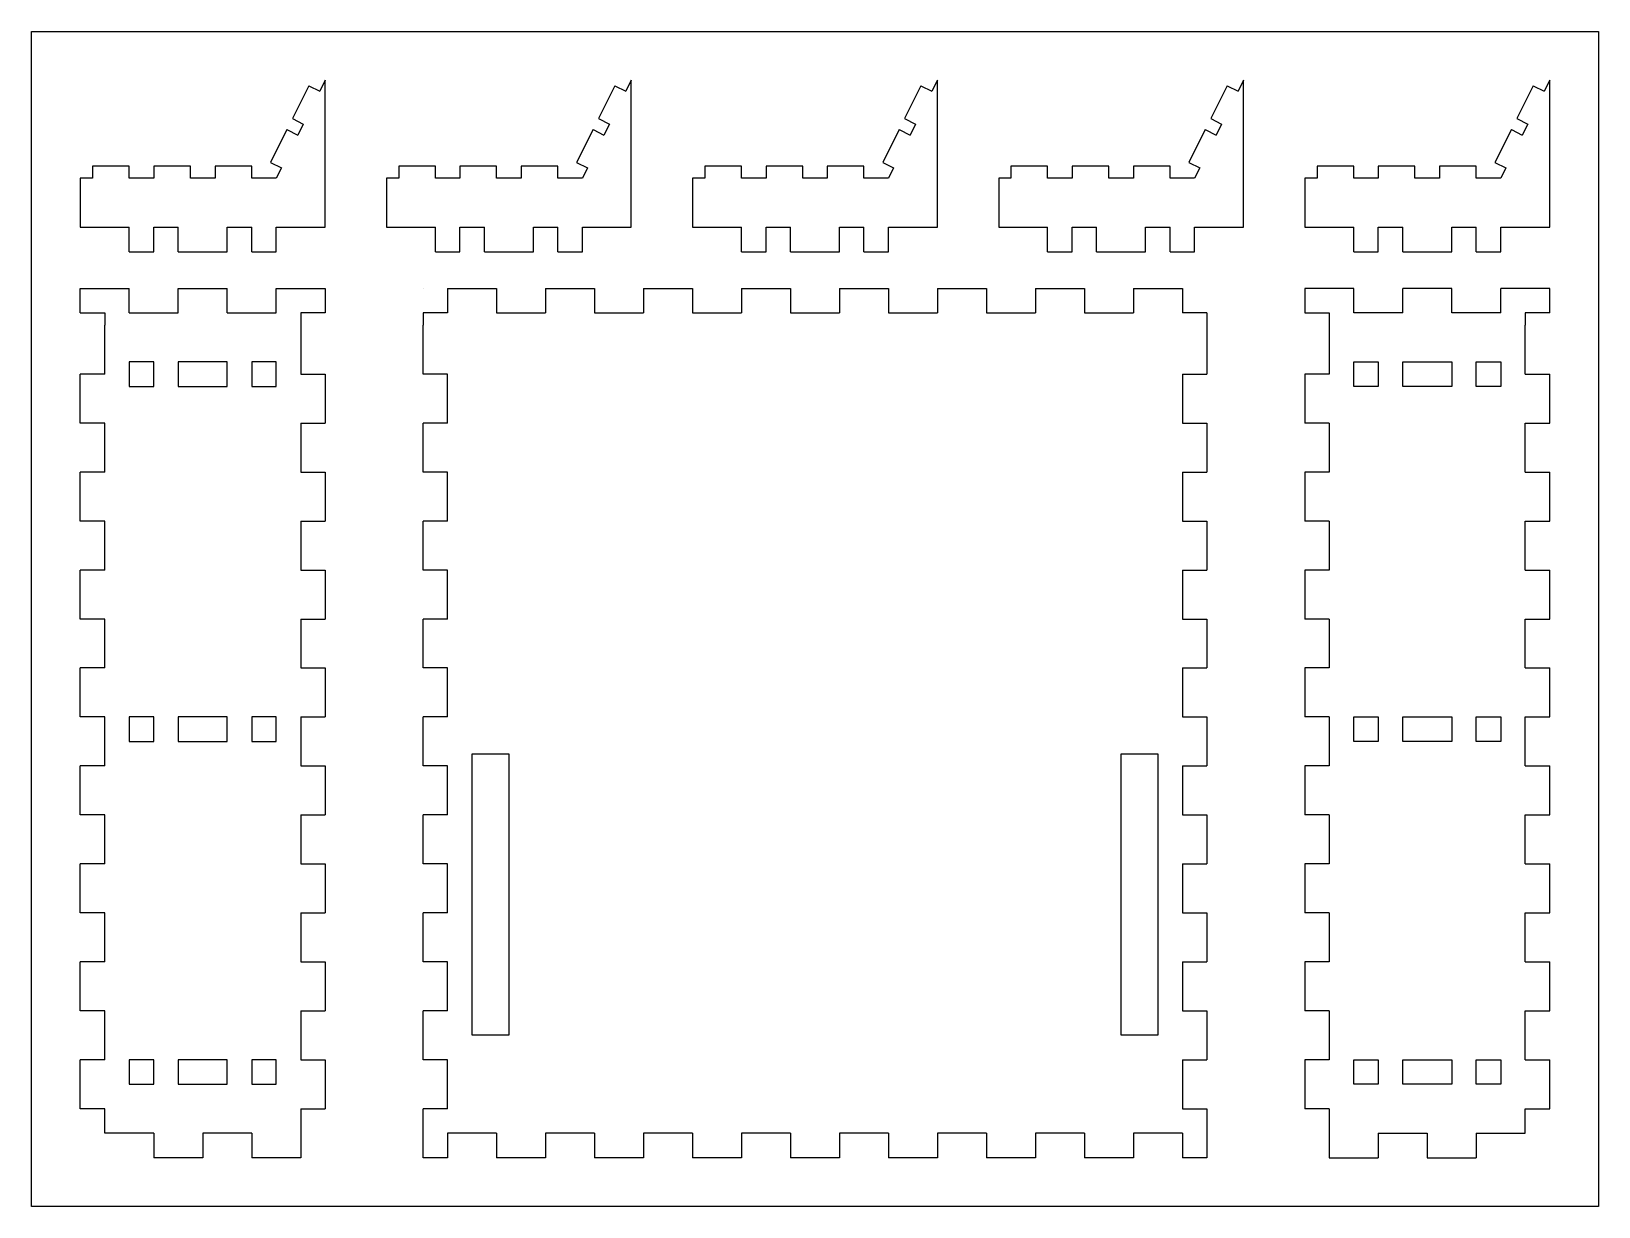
# Model space of a CAD drawing. Header units: inches. Extents: x 0 to 16, y 0 to 12.
import ezdxf

# ---------------------------------------------------------------- set-up
doc = ezdxf.new("R2010")
doc.units = ezdxf.units.IN
doc.header["$MEASUREMENT"] = 0
doc.layers.add('Construction line', color=3, linetype='Continuous')
doc.layers.add('Cut', color=1, linetype='Continuous')

msp = doc.modelspace()

# ---------------------------------------------------------------- linework, layer by layer
at = {"layer": 'Construction line'}
for p, q in [((0, 0), (0, 12)), ((0, 12), (16, 12)), ((16, 12), (16, 0)), ((16, 0), (0, 0)), ((0, 0), (0, 0))]:
    msp.add_line(p, q, dxfattribs=at)
at = {"layer": 'Cut'}
for p, q in [((2.832, 11.444), (2.665, 11.109)), ((2.832, 11.444), (2.944, 11.388)), ((3, 11.5), (2.944, 11.388)), ((3, 10), (3, 11.5)), ((5.957, 11.444), (5.79, 11.109)), ((5.957, 11.444), (6.069, 11.388)), ((6.125, 11.5), (6.069, 11.388)), ((6.125, 10), (6.125, 11.5)), ((9.082, 11.444), (8.915, 11.109)), ((9.082, 11.444), (9.194, 11.388)), ((9.25, 11.5), (9.194, 11.388)), ((9.25, 10), (9.25, 11.5)), ((12.207, 11.444), (12.04, 11.109)), ((12.207, 11.444), (12.319, 11.388)), ((12.375, 11.5), (12.319, 11.388)), ((12.375, 10), (12.375, 11.5)), ((15.332, 11.444), (15.165, 11.109)), ((15.332, 11.444), (15.444, 11.388)), ((15.5, 11.5), (15.444, 11.388)), ((15.5, 10), (15.5, 11.5)), ((2.665, 11.109), (2.776, 11.053)), ((2.776, 11.053), (2.72, 10.941)), ((5.79, 11.109), (5.901, 11.053)), ((5.901, 11.053), (5.845, 10.941)), ((8.915, 11.109), (9.026, 11.053)), ((9.026, 11.053), (8.97, 10.941)), ((12.04, 11.109), (12.151, 11.053)), ((12.151, 11.053), (12.095, 10.941)), ((15.165, 11.109), (15.276, 11.053)), ((15.276, 11.053), (15.22, 10.941)), ((2.609, 10.997), (2.441, 10.661)), ((2.609, 10.997), (2.72, 10.941)), ((5.734, 10.997), (5.566, 10.661)), ((5.734, 10.997), (5.845, 10.941)), ((8.859, 10.997), (8.691, 10.661)), ((8.859, 10.997), (8.97, 10.941)), ((11.984, 10.997), (11.816, 10.661)), ((11.984, 10.997), (12.095, 10.941)), ((15.109, 10.997), (14.941, 10.661)), ((15.109, 10.997), (15.22, 10.941)), ((1, 10.625), (0.625, 10.625)), ((0.625, 10.625), (0.625, 10.5)), ((1, 10.5), (1, 10.625)), ((1.625, 10.625), (1.25, 10.625)), ((1.25, 10.625), (1.25, 10.5)), ((1.625, 10.5), (1.625, 10.625)), ((2.25, 10.625), (1.875, 10.625)), ((1.875, 10.625), (1.875, 10.5)), ((2.25, 10.5), (2.25, 10.625)), ((2.441, 10.661), (2.553, 10.606)), ((2.553, 10.606), (2.5, 10.5)), ((4.125, 10.625), (3.75, 10.625)), ((3.75, 10.625), (3.75, 10.5)), ((4.125, 10.5), (4.125, 10.625)), ((4.75, 10.625), (4.375, 10.625)), ((4.375, 10.625), (4.375, 10.5)), ((4.75, 10.5), (4.75, 10.625)), ((5.375, 10.625), (5, 10.625)), ((5, 10.625), (5, 10.5)), ((5.375, 10.5), (5.375, 10.625)), ((5.566, 10.661), (5.678, 10.606)), ((5.678, 10.606), (5.625, 10.5)), ((7.25, 10.625), (6.875, 10.625)), ((6.875, 10.625), (6.875, 10.5)), ((7.25, 10.5), (7.25, 10.625)), ((7.875, 10.625), (7.5, 10.625)), ((7.5, 10.625), (7.5, 10.5)), ((7.875, 10.5), (7.875, 10.625)), ((8.5, 10.625), (8.125, 10.625)), ((8.125, 10.625), (8.125, 10.5)), ((8.5, 10.5), (8.5, 10.625)), ((8.691, 10.661), (8.803, 10.606)), ((8.803, 10.606), (8.75, 10.5)), ((10.375, 10.625), (10, 10.625)), ((10, 10.625), (10, 10.5)), ((10.375, 10.5), (10.375, 10.625)), ((11, 10.625), (10.625, 10.625)), ((10.625, 10.625), (10.625, 10.5)), ((11, 10.5), (11, 10.625)), ((11.625, 10.625), (11.25, 10.625)), ((11.25, 10.625), (11.25, 10.5)), ((11.625, 10.5), (11.625, 10.625)), ((11.816, 10.661), (11.928, 10.606)), ((11.928, 10.606), (11.875, 10.5)), ((13.5, 10.625), (13.125, 10.625)), ((13.125, 10.625), (13.125, 10.5)), ((13.5, 10.5), (13.5, 10.625)), ((14.125, 10.625), (13.75, 10.625)), ((13.75, 10.625), (13.75, 10.5)), ((14.125, 10.5), (14.125, 10.625)), ((14.75, 10.625), (14.375, 10.625)), ((14.375, 10.625), (14.375, 10.5)), ((14.75, 10.5), (14.75, 10.625)), ((14.941, 10.661), (15.053, 10.606)), ((15.053, 10.606), (15, 10.5)), ((0.5, 10.5), (0.5, 10)), ((0.625, 10.5), (0.5, 10.5)), ((1.25, 10.5), (1, 10.5)), ((1.875, 10.5), (1.625, 10.5)), ((2.5, 10.5), (2.25, 10.5)), ((3.625, 10.5), (3.625, 10)), ((3.75, 10.5), (3.625, 10.5)), ((4.375, 10.5), (4.125, 10.5)), ((5, 10.5), (4.75, 10.5)), ((5.625, 10.5), (5.375, 10.5)), ((6.75, 10.5), (6.75, 10)), ((6.875, 10.5), (6.75, 10.5)), ((7.5, 10.5), (7.25, 10.5)), ((8.125, 10.5), (7.875, 10.5)), ((8.75, 10.5), (8.5, 10.5)), ((9.875, 10.5), (9.875, 10)), ((10, 10.5), (9.875, 10.5)), ((10.625, 10.5), (10.375, 10.5)), ((11.25, 10.5), (11, 10.5)), ((11.875, 10.5), (11.625, 10.5)), ((13, 10.5), (13, 10)), ((13.125, 10.5), (13, 10.5)), ((13.75, 10.5), (13.5, 10.5)), ((14.375, 10.5), (14.125, 10.5)), ((15, 10.5), (14.75, 10.5)), ((0.5, 10), (1, 10)), ((1, 9.75), (1, 10)), ((1.25, 10), (1.5, 10)), ((1.25, 9.75), (1.25, 10)), ((1.5, 9.75), (1.5, 10)), ((2, 10), (2.25, 10)), ((2, 9.75), (2, 10)), ((2.25, 9.75), (2.25, 10)), ((2.5, 10), (3, 10)), ((2.5, 9.75), (2.5, 10)), ((3.625, 10), (4.125, 10)), ((4.125, 9.75), (4.125, 10)), ((4.375, 9.75), (4.375, 10)), ((4.375, 10), (4.625, 10)), ((4.625, 9.75), (4.625, 10)), ((5.125, 9.75), (5.125, 10)), ((5.125, 10), (5.375, 10)), ((5.375, 9.75), (5.375, 10)), ((5.625, 9.75), (5.625, 10)), ((5.625, 10), (6.125, 10)), ((6.75, 10), (7.25, 10)), ((7.25, 9.75), (7.25, 10)), ((7.5, 10), (7.75, 10)), ((7.5, 9.75), (7.5, 10)), ((7.75, 9.75), (7.75, 10)), ((8.25, 10), (8.5, 10)), ((8.25, 9.75), (8.25, 10)), ((8.5, 9.75), (8.5, 10)), ((8.75, 10), (9.25, 10)), ((8.75, 9.75), (8.75, 10)), ((9.875, 10), (10.375, 10)), ((10.375, 9.75), (10.375, 10)), ((10.625, 10), (10.875, 10)), ((10.625, 9.75), (10.625, 10)), ((10.875, 9.75), (10.875, 10)), ((11.375, 10), (11.625, 10)), ((11.375, 9.75), (11.375, 10)), ((11.625, 9.75), (11.625, 10)), ((11.875, 10), (12.375, 10)), ((11.875, 9.75), (11.875, 10)), ((13, 10), (13.5, 10)), ((13.5, 9.75), (13.5, 10)), ((13.75, 10), (14, 10)), ((13.75, 9.75), (13.75, 10)), ((14, 9.75), (14, 10)), ((14.5, 10), (14.75, 10)), ((14.5, 9.75), (14.5, 10)), ((14.75, 9.75), (14.75, 10)), ((15, 10), (15.5, 10)), ((15, 9.75), (15, 10)), ((1, 9.75), (1.25, 9.75)), ((1.5, 9.75), (2, 9.75)), ((2.25, 9.75), (2.5, 9.75)), ((4.125, 9.75), (4.375, 9.75)), ((4.625, 9.75), (5.125, 9.75)), ((5.375, 9.75), (5.625, 9.75)), ((7.25, 9.75), (7.5, 9.75)), ((7.75, 9.75), (8.25, 9.75)), ((8.5, 9.75), (8.75, 9.75)), ((10.375, 9.75), (10.625, 9.75)), ((10.875, 9.75), (11.375, 9.75)), ((11.625, 9.75), (11.875, 9.75)), ((13.5, 9.75), (13.75, 9.75)), ((14, 9.75), (14.5, 9.75)), ((14.75, 9.75), (15, 9.75)), ((0.5, 9.125), (0.5, 9.375)), ((0.5, 9.375), (1, 9.375)), ((1, 9.125), (1, 9.375)), ((1.5, 9.375), (2, 9.375)), ((1.5, 9.125), (1.5, 9.375)), ((2, 9.125), (2, 9.375)), ((2.5, 9.375), (3, 9.375)), ((2.5, 9.125), (2.5, 9.375)), ((3, 9.375), (3, 9.125)), ((4, 9.375), (4, 9.375)), ((4.25, 9.375), (4.75, 9.375)), ((4.25, 9.375), (4.25, 9.125)), ((4.75, 9.375), (4.75, 9.125)), ((5.25, 9.375), (5.75, 9.375)), ((5.25, 9.375), (5.25, 9.125)), ((5.75, 9.375), (5.75, 9.125)), ((6.25, 9.375), (6.75, 9.375)), ((6.25, 9.375), (6.25, 9.125)), ((6.75, 9.375), (6.75, 9.125)), ((7.25, 9.375), (7.75, 9.375)), ((7.25, 9.375), (7.25, 9.125)), ((7.75, 9.375), (7.75, 9.125)), ((8.25, 9.375), (8.75, 9.375)), ((8.25, 9.375), (8.25, 9.125)), ((8.75, 9.375), (8.75, 9.125)), ((9.25, 9.375), (9.75, 9.375)), ((9.25, 9.375), (9.25, 9.125)), ((9.75, 9.375), (9.75, 9.125)), ((10.25, 9.375), (10.75, 9.375)), ((10.25, 9.375), (10.25, 9.125)), ((10.75, 9.375), (10.75, 9.125)), ((11.25, 9.375), (11.75, 9.375)), ((11.25, 9.375), (11.25, 9.125)), ((11.75, 9.375), (11.75, 9.125)), ((13, 9.375), (13, 9.125)), ((13.5, 9.375), (13, 9.375)), ((13.5, 9.125), (13.5, 9.375)), ((14.5, 9.375), (14, 9.375)), ((14, 9.125), (14, 9.375)), ((14.5, 9.125), (14.5, 9.375)), ((15.5, 9.375), (15, 9.375)), ((15, 9.125), (15, 9.375)), ((15.5, 9.125), (15.5, 9.375)), ((0.5, 9.125), (0.75, 9.125)), ((0.75, 9.125), (0.75, 9.125)), ((0.75, 9.125), (0.75, 9)), ((1, 9.125), (1.5, 9.125)), ((2, 9.125), (2.5, 9.125)), ((3, 9.125), (2.75, 9.125)), ((2.75, 9.125), (2.75, 9)), ((4.25, 9.125), (4, 9.125)), ((4, 9.125), (4, 9)), ((4.75, 9.125), (5.25, 9.125)), ((5.75, 9.125), (6.25, 9.125)), ((6.75, 9.125), (7.25, 9.125)), ((7.75, 9.125), (8.25, 9.125)), ((8.75, 9.125), (9.25, 9.125)), ((9.75, 9.125), (10.25, 9.125)), ((10.75, 9.125), (11.25, 9.125)), ((12, 9.125), (11.75, 9.125)), ((12, 9.125), (12, 9)), ((13, 9.125), (13.25, 9.125)), ((13.25, 9.125), (13.25, 9)), ((14, 9.125), (13.5, 9.125)), ((15, 9.125), (14.5, 9.125)), ((15.25, 9.125), (15.25, 9.125)), ((15.5, 9.125), (15.25, 9.125)), ((15.25, 9.125), (15.25, 9)), ((0.75, 8.5), (0.75, 9)), ((2.75, 9), (2.75, 8.5)), ((4, 8.5), (4, 9)), ((12, 9), (12, 8.5)), ((13.25, 9), (13.25, 8.5)), ((15.25, 8.5), (15.25, 9)), ((0.5, 8), (0.5, 8.5)), ((0.75, 8.5), (0.5, 8.5)), ((1, 8.625), (1, 8.375)), ((1.25, 8.625), (1, 8.625)), ((1.25, 8.375), (1.25, 8.625)), ((1.5, 8.625), (1.5, 8.375)), ((2, 8.625), (1.5, 8.625)), ((2, 8.375), (2, 8.625)), ((2.25, 8.625), (2.25, 8.375)), ((2.5, 8.625), (2.25, 8.625)), ((2.5, 8.375), (2.5, 8.625)), ((2.75, 8.5), (3, 8.5)), ((3, 8.5), (3, 8)), ((4.25, 8.5), (4, 8.5)), ((4.25, 8), (4.25, 8.5)), ((11.75, 8.5), (11.75, 8)), ((11.75, 8.5), (12, 8.5)), ((13, 8.5), (13, 8)), ((13.25, 8.5), (13, 8.5)), ((13.5, 8.375), (13.5, 8.625)), ((13.5, 8.625), (13.75, 8.625)), ((13.75, 8.625), (13.75, 8.375)), ((14, 8.375), (14, 8.625)), ((14, 8.625), (14.5, 8.625)), ((14.5, 8.625), (14.5, 8.375)), ((14.75, 8.375), (14.75, 8.625)), ((14.75, 8.625), (15, 8.625)), ((15, 8.625), (15, 8.375)), ((15.25, 8.5), (15.5, 8.5)), ((15.5, 8), (15.5, 8.5)), ((1, 8.375), (1.25, 8.375)), ((1.5, 8.375), (2, 8.375)), ((2.25, 8.375), (2.5, 8.375)), ((13.75, 8.375), (13.5, 8.375)), ((14.5, 8.375), (14, 8.375)), ((15, 8.375), (14.75, 8.375)), ((13.25, 8), (13, 8)), ((13.25, 8), (13.25, 7.5)), ((15.25, 7.5), (15.25, 8)), ((15.25, 8), (15.5, 8)), ((0.75, 8), (0.5, 8)), ((0.75, 7.5), (0.75, 8)), ((2.75, 8), (2.75, 7.5)), ((2.75, 8), (3, 8)), ((4, 7.5), (4, 8)), ((4.25, 8), (4, 8)), ((11.75, 8), (12, 8)), ((12, 8), (12, 7.5)), ((0.5, 7), (0.5, 7.5)), ((0.75, 7.5), (0.5, 7.5)), ((2.75, 7.5), (3, 7.5)), ((3, 7.5), (3, 7)), ((4.25, 7.5), (4, 7.5)), ((4.25, 7), (4.25, 7.5)), ((11.75, 7.5), (11.75, 7)), ((11.75, 7.5), (12, 7.5)), ((13, 7.5), (13, 7)), ((13.25, 7.5), (13, 7.5)), ((15.25, 7.5), (15.5, 7.5)), ((15.5, 7), (15.5, 7.5)), ((0.75, 7), (0.5, 7)), ((0.75, 6.5), (0.75, 7)), ((2.75, 7), (2.75, 6.5)), ((2.75, 7), (3, 7)), ((4, 6.5), (4, 7)), ((4.25, 7), (4, 7)), ((11.75, 7), (12, 7)), ((12, 7), (12, 6.5)), ((13.25, 7), (13, 7)), ((13.25, 7), (13.25, 6.5)), ((15.25, 6.5), (15.25, 7)), ((15.25, 7), (15.5, 7)), ((0.5, 6), (0.5, 6.5)), ((0.75, 6.5), (0.5, 6.5)), ((2.75, 6.5), (3, 6.5)), ((3, 6.5), (3, 6)), ((4.25, 6.5), (4, 6.5)), ((4.25, 6), (4.25, 6.5)), ((11.75, 6.5), (11.75, 6)), ((11.75, 6.5), (12, 6.5)), ((13, 6.5), (13, 6)), ((13.25, 6.5), (13, 6.5)), ((15.25, 6.5), (15.5, 6.5)), ((15.5, 6), (15.5, 6.5)), ((0.75, 6), (0.5, 6)), ((0.75, 5.5), (0.75, 6)), ((2.75, 6), (2.75, 5.5)), ((2.75, 6), (3, 6)), ((4, 5.5), (4, 6)), ((4.25, 6), (4, 6)), ((11.75, 6), (12, 6)), ((12, 6), (12, 5.5)), ((13.25, 6), (13, 6)), ((13.25, 6), (13.25, 5.5)), ((15.25, 5.5), (15.25, 6)), ((15.25, 6), (15.5, 6)), ((0.5, 5), (0.5, 5.5)), ((0.75, 5.5), (0.5, 5.5)), ((2.75, 5.5), (3, 5.5)), ((3, 5.5), (3, 5)), ((4.25, 5.5), (4, 5.5)), ((4.25, 5), (4.25, 5.5)), ((11.75, 5.5), (11.75, 5)), ((11.75, 5.5), (12, 5.5)), ((13, 5.5), (13, 5)), ((13.25, 5.5), (13, 5.5)), ((15.25, 5.5), (15.5, 5.5)), ((15.5, 5), (15.5, 5.5)), ((0.75, 5), (0.5, 5)), ((0.75, 4.5), (0.75, 5)), ((1, 5), (1, 4.75)), ((1.25, 5), (1, 5)), ((1.25, 4.75), (1.25, 5)), ((1.5, 5), (1.5, 4.75)), ((2, 5), (1.5, 5)), ((2, 4.75), (2, 5)), ((2.25, 5), (2.25, 4.75)), ((2.5, 5), (2.25, 5)), ((2.5, 4.75), (2.5, 5)), ((2.75, 5), (2.75, 4.5)), ((2.75, 5), (3, 5)), ((4, 4.5), (4, 5)), ((4.25, 5), (4, 5)), ((11.75, 5), (12, 5)), ((12, 5), (12, 4.5)), ((13.25, 5), (13, 5)), ((13.25, 5), (13.25, 4.5)), ((13.5, 4.75), (13.5, 5)), ((13.5, 5), (13.75, 5)), ((13.75, 5), (13.75, 4.75)), ((14, 4.75), (14, 5)), ((14, 5), (14.5, 5)), ((14.5, 5), (14.5, 4.75)), ((14.75, 4.75), (14.75, 5)), ((14.75, 5), (15, 5)), ((15, 5), (15, 4.75)), ((15.25, 4.5), (15.25, 5)), ((15.25, 5), (15.5, 5)), ((1, 4.75), (1.25, 4.75)), ((1.5, 4.75), (2, 4.75)), ((2.25, 4.75), (2.5, 4.75)), ((13.75, 4.75), (13.5, 4.75)), ((14.5, 4.75), (14, 4.75)), ((15, 4.75), (14.75, 4.75)), ((0.5, 4), (0.5, 4.5)), ((0.75, 4.5), (0.5, 4.5)), ((2.75, 4.5), (2.875, 4.5)), ((2.875, 4.5), (3, 4.5)), ((3, 4.5), (3, 4)), ((4.25, 4.5), (4, 4.5)), ((4.25, 4), (4.25, 4.5)), ((4.5, 1.75), (4.5, 4.625)), ((4.5, 4.625), (4.875, 4.625)), ((4.875, 4.625), (4.875, 1.75)), ((11.125, 1.75), (11.125, 4.625)), ((11.125, 4.625), (11.5, 4.625)), ((11.5, 4.625), (11.5, 1.75)), ((11.75, 4.5), (11.75, 4)), ((11.75, 4.5), (12, 4.5)), ((13, 4.5), (13, 4)), ((13.125, 4.5), (13, 4.5)), ((13.25, 4.5), (13.125, 4.5)), ((15.25, 4.5), (15.5, 4.5)), ((15.5, 4), (15.5, 4.5)), ((13.25, 4), (13, 4)), ((13.25, 4), (13.25, 3.5)), ((15.25, 3.5), (15.25, 4)), ((15.25, 4), (15.5, 4)), ((0.75, 4), (0.5, 4)), ((0.75, 3.5), (0.75, 4)), ((2.75, 4), (2.75, 3.5)), ((2.75, 4), (3, 4)), ((4, 3.5), (4, 4)), ((4.25, 4), (4, 4)), ((11.75, 4), (12, 4)), ((12, 4), (12, 3.5)), ((0.5, 3), (0.5, 3.5)), ((0.75, 3.5), (0.5, 3.5)), ((2.75, 3.5), (3, 3.5)), ((3, 3.5), (3, 3)), ((4.25, 3.5), (4, 3.5)), ((4.25, 3), (4.25, 3.5)), ((11.75, 3.5), (11.75, 3)), ((11.75, 3.5), (12, 3.5)), ((13, 3.5), (13, 3)), ((13.25, 3.5), (13, 3.5)), ((15.25, 3.5), (15.5, 3.5)), ((15.5, 3), (15.5, 3.5)), ((0.75, 3), (0.5, 3)), ((0.75, 2.5), (0.75, 3)), ((2.75, 3), (2.75, 2.5)), ((2.75, 3), (3, 3)), ((4, 2.5), (4, 3)), ((4.25, 3), (4, 3)), ((11.75, 3), (12, 3)), ((12, 3), (12, 2.5)), ((13.25, 3), (13, 3)), ((13.25, 3), (13.25, 2.5)), ((15.25, 2.5), (15.25, 3)), ((15.25, 3), (15.5, 3)), ((0.5, 2), (0.5, 2.5)), ((0.75, 2.5), (0.5, 2.5)), ((2.75, 2.5), (3, 2.5)), ((3, 2.5), (3, 2)), ((4.25, 2.5), (4, 2.5)), ((4.25, 2), (4.25, 2.5)), ((11.75, 2.5), (11.75, 2)), ((11.75, 2.5), (12, 2.5)), ((13, 2.5), (13, 2)), ((13.25, 2.5), (13, 2.5)), ((15.25, 2.5), (15.5, 2.5)), ((15.5, 2), (15.5, 2.5)), ((0.75, 2), (0.5, 2)), ((0.75, 1.5), (0.75, 2)), ((2.75, 2), (2.75, 1.5)), ((2.75, 2), (3, 2)), ((4, 1.5), (4, 2)), ((4.25, 2), (4, 2)), ((11.75, 2), (12, 2)), ((12, 2), (12, 1.5)), ((13.25, 2), (13, 2)), ((13.25, 2), (13.25, 1.5)), ((15.25, 1.5), (15.25, 2)), ((15.25, 2), (15.5, 2)), ((4.875, 1.75), (4.5, 1.75)), ((11.5, 1.75), (11.125, 1.75)), ((0.5, 1), (0.5, 1.5)), ((0.75, 1.5), (0.5, 1.5)), ((1, 1.5), (1, 1.25)), ((1.25, 1.5), (1, 1.5)), ((1.25, 1.25), (1.25, 1.5)), ((1.5, 1.5), (1.5, 1.25)), ((2, 1.5), (1.5, 1.5)), ((2, 1.25), (2, 1.5)), ((2.25, 1.5), (2.25, 1.25)), ((2.5, 1.5), (2.25, 1.5)), ((2.5, 1.25), (2.5, 1.5)), ((2.75, 1.5), (3, 1.5)), ((3, 1.5), (3, 1)), ((4.25, 1.5), (4, 1.5)), ((4.25, 1), (4.25, 1.5)), ((11.75, 1.5), (11.75, 1)), ((11.75, 1.5), (12, 1.5)), ((13, 1.5), (13, 1)), ((13.25, 1.5), (13, 1.5)), ((13.5, 1.25), (13.5, 1.5)), ((13.5, 1.5), (13.75, 1.5)), ((13.75, 1.5), (13.75, 1.25)), ((14, 1.25), (14, 1.5)), ((14, 1.5), (14.5, 1.5)), ((14.5, 1.5), (14.5, 1.25)), ((14.75, 1.25), (14.75, 1.5)), ((14.75, 1.5), (15, 1.5)), ((15, 1.5), (15, 1.25)), ((15.25, 1.5), (15.5, 1.5)), ((15.5, 1), (15.5, 1.5)), ((1, 1.25), (1.25, 1.25)), ((1.5, 1.25), (2, 1.25)), ((2.25, 1.25), (2.5, 1.25)), ((13.75, 1.25), (13.5, 1.25)), ((14.5, 1.25), (14, 1.25)), ((15, 1.25), (14.75, 1.25)), ((0.75, 1), (0.5, 1)), ((0.75, 0.75), (0.75, 1)), ((2.75, 1), (2.75, 0.75)), ((2.75, 1), (3, 1)), ((4, 0.5), (4, 1)), ((4.25, 1), (4, 1)), ((11.75, 1), (12, 1)), ((12, 1), (12, 0.5)), ((13.25, 1), (13, 1)), ((13.25, 1), (13.25, 0.75)), ((15.25, 0.75), (15.25, 1)), ((15.25, 1), (15.5, 1)), ((1.25, 0.75), (0.75, 0.75)), ((1.25, 0.75), (1.25, 0.5)), ((2.25, 0.75), (1.75, 0.75)), ((1.75, 0.75), (1.75, 0.5)), ((2.25, 0.75), (2.25, 0.5)), ((2.75, 0.75), (2.75, 0.5)), ((4.75, 0.75), (4.25, 0.75)), ((4.25, 0.75), (4.25, 0.5)), ((4.75, 0.75), (4.75, 0.5)), ((5.75, 0.75), (5.25, 0.75)), ((5.25, 0.75), (5.25, 0.5)), ((5.75, 0.75), (5.75, 0.5)), ((6.75, 0.75), (6.25, 0.75)), ((6.25, 0.75), (6.25, 0.5)), ((6.75, 0.75), (6.75, 0.5)), ((7.75, 0.75), (7.25, 0.75)), ((7.25, 0.75), (7.25, 0.5)), ((7.75, 0.75), (7.75, 0.5)), ((8.75, 0.75), (8.25, 0.75)), ((8.25, 0.75), (8.25, 0.5)), ((8.75, 0.75), (8.75, 0.5)), ((9.75, 0.75), (9.25, 0.75)), ((9.25, 0.75), (9.25, 0.5)), ((9.75, 0.75), (9.75, 0.5)), ((10.75, 0.75), (10.25, 0.75)), ((10.25, 0.75), (10.25, 0.5)), ((10.75, 0.75), (10.75, 0.5)), ((11.75, 0.75), (11.25, 0.75)), ((11.25, 0.75), (11.25, 0.5)), ((11.75, 0.75), (11.75, 0.5)), ((13.25, 0.75), (13.25, 0.5)), ((13.75, 0.75), (14.25, 0.75)), ((13.75, 0.75), (13.75, 0.5)), ((14.25, 0.75), (14.25, 0.5)), ((14.75, 0.75), (15.25, 0.75)), ((14.75, 0.75), (14.75, 0.5)), ((1.75, 0.5), (1.25, 0.5)), ((2.75, 0.5), (2.25, 0.5)), ((4.25, 0.5), (4, 0.5)), ((5.25, 0.5), (4.75, 0.5)), ((6.25, 0.5), (5.75, 0.5)), ((7.25, 0.5), (6.75, 0.5)), ((8.25, 0.5), (7.75, 0.5)), ((9.25, 0.5), (8.75, 0.5)), ((10.25, 0.5), (9.75, 0.5)), ((11.25, 0.5), (10.75, 0.5)), ((12, 0.5), (11.75, 0.5)), ((13.25, 0.5), (13.75, 0.5)), ((14.25, 0.5), (14.75, 0.5))]:
    msp.add_line(p, q, dxfattribs=at)

doc.saveas('drawing.dxf')
